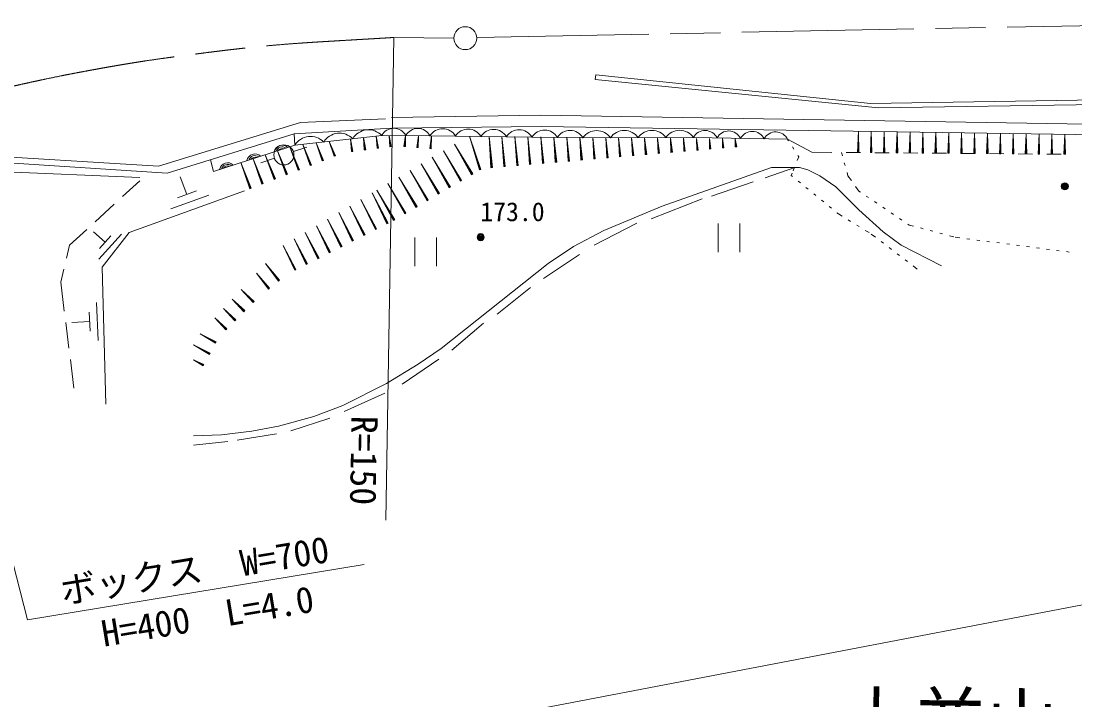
# Model space of a CAD drawing. Units: millimetres, scale not verified. Extents: x 40000 to 680000, y 20000 to 380000.
# Drawn here: x 247074 to 320574, y 267322 to 314632 of the extents above; entities that cross this region are included whole.
import ezdxf
from ezdxf.enums import TextEntityAlignment as Align

# ---------------------------------------------------------------- set-up
doc = ezdxf.new("R2010")
doc.units = ezdxf.units.MM
doc.header["$LTSCALE"] = 1000
doc.header["$PDMODE"] = 32
doc.header["$PDSIZE"] = 500
doc.linetypes.add('CHAIN', pattern=[18.5, 12, -1.5, 3.5, -1.5])
for name, color, linetype, lineweight in [('M-BGD', 7, 'Continuous', 13), ('M-BMK', 2, 'CHAIN', 13), ('M-BMK-HTXT', 7, 'Continuous', 13), ('M-BMK-SRVR', 3, 'Continuous', 13), ('M-STR-HTXT', 7, 'Continuous', 13), ('M-STR-STRD', 7, 'Continuous', 13)]:
    doc.layers.add(name, color=color, linetype=linetype, lineweight=lineweight)
doc.styles.add('ＭＳ ゴシック', font='')
doc.styles.get('ＭＳ ゴシック').set_extended_font_data('MS Gothic')

msp = doc.modelspace()

# ---------------------------------------------------------------- linework, layer by layer
at = {"layer": 'M-BGD'}
for p, q in [((272927, 307160), (283353, 307283)), ((346304, 306359), (283353, 307283)), ((257253, 304028), (266125, 306763)), ((272927, 307160), (266125, 306763)), ((266125, 306763), (266161, 305973)), ((271059, 305656), (270949, 306519)), ((271109, 305663), (270949, 306519)), ((271009, 305650), (270949, 306519)), ((271952, 305770), (271844, 306621)), ((272001, 305776), (271844, 306621)), ((271902, 305764), (271844, 306621)), ((272845, 305884), (272746, 306660)), ((272894, 305890), (272746, 306660)), ((272795, 305877), (272746, 306660)), ((273780, 305902), (273895, 306652)), ((273830, 305898), (273895, 306652)), ((273880, 305894), (273895, 306652)), ((274677, 305825), (274798, 306646)), ((274726, 305821), (274798, 306646)), ((274776, 305816), (274798, 306646)), ((275573, 305747), (275701, 306640)), ((275623, 305743), (275701, 306640)), ((275673, 305739), (275701, 306640)), ((279092, 304278), (278359, 306603)), ((279139, 304293), (278359, 306603)), ((279044, 304263), (278359, 306603)), ((279897, 304416), (279711, 306596)), ((279947, 304420), (279711, 306596)), ((279848, 304412), (279711, 306596)), ((280794, 304493), (280615, 306587)), ((280844, 304497), (280615, 306587)), ((280744, 304488), (280615, 306587)), ((281691, 304569), (281519, 306578)), ((281741, 304574), (281519, 306578)), ((281641, 304565), (281519, 306578)), ((282588, 304646), (282423, 306569)), ((282637, 304650), (282423, 306569)), ((282538, 304642), (282423, 306569)), ((283484, 304722), (283327, 306561)), ((283534, 304727), (283327, 306561)), ((283435, 304718), (283327, 306561)), ((284381, 304799), (284231, 306552)), ((284431, 304803), (284231, 306552)), ((284331, 304795), (284231, 306552)), ((285278, 304875), (285135, 306543)), ((285328, 304880), (285135, 306543)), ((285228, 304871), (285135, 306543)), ((286175, 304952), (286039, 306535)), ((286224, 304956), (286039, 306535)), ((286125, 304948), (286039, 306535)), ((287071, 305029), (286943, 306526)), ((287121, 305033), (286943, 306526)), ((287021, 305024), (286943, 306526)), ((287968, 305105), (287847, 306517)), ((288018, 305109), (287847, 306517)), ((287918, 305101), (287847, 306517)), ((288865, 305182), (288751, 306509)), ((288915, 305186), (288751, 306509)), ((288815, 305177), (288751, 306509)), ((289761, 305258), (289655, 306500)), ((289811, 305263), (289655, 306500)), ((289712, 305254), (289655, 306500)), ((305412, 305470), (305474, 306958)), ((305462, 305470), (305474, 306958)), ((305512, 305469), (305474, 306958)), ((306312, 305462), (306374, 306945)), ((306362, 305462), (306374, 306945)), ((306412, 305462), (306374, 306945)), ((307212, 305455), (307274, 306931)), ((307262, 305454), (307274, 306931)), ((307312, 305454), (307274, 306931)), ((308112, 305447), (308174, 306918)), ((308162, 305447), (308174, 306918)), ((308212, 305447), (308174, 306918)), ((309012, 305440), (309074, 306905)), ((309062, 305439), (309074, 306905)), ((309112, 305439), (309074, 306905)), ((309912, 305432), (309974, 306892)), ((309962, 305432), (309974, 306892)), ((310012, 305431), (309974, 306892)), ((310812, 305425), (310874, 306879)), ((310862, 305424), (310874, 306879)), ((310912, 305424), (310874, 306879)), ((311712, 305417), (311774, 306865)), ((311762, 305417), (311774, 306865)), ((311812, 305416), (311774, 306865)), ((312612, 305410), (312674, 306852)), ((312662, 305409), (312674, 306852)), ((312712, 305409), (312674, 306852)), ((313512, 305402), (313574, 306839)), ((313562, 305402), (313574, 306839)), ((313612, 305401), (313574, 306839)), ((314412, 305395), (314474, 306826)), ((314462, 305394), (314474, 306826)), ((314512, 305394), (314474, 306826)), ((315312, 305387), (315374, 306813)), ((315362, 305387), (315374, 306813)), ((315412, 305386), (315374, 306813)), ((316212, 305379), (316273, 306799)), ((316262, 305379), (316273, 306799)), ((316312, 305379), (316273, 306799)), ((317112, 305372), (317173, 306786)), ((317162, 305371), (317173, 306786)), ((317212, 305371), (317173, 306786)), ((318011, 305364), (318073, 306773)), ((318061, 305364), (318073, 306773)), ((318111, 305364), (318073, 306773)), ((318911, 305357), (318973, 306760)), ((318961, 305356), (318973, 306760)), ((319011, 305356), (318973, 306760)), ((319811, 305349), (319873, 306746)), ((319861, 305349), (319873, 306746)), ((319911, 305348), (319873, 306746)), ((266161, 305973), (260485, 304154)), ((266443, 304258), (265826, 305866)), ((266490, 304276), (265826, 305866)), ((266397, 304240), (265826, 305866)), ((266066, 305532), (267013, 305853)), ((267283, 304581), (266724, 306037)), ((267330, 304598), (266724, 306037)), ((267237, 304563), (266724, 306037)), ((268124, 304903), (267647, 306143)), ((268170, 304921), (267647, 306143)), ((268077, 304885), (267647, 306143)), ((268964, 305226), (268571, 306248)), ((269010, 305244), (268571, 306248)), ((268917, 305208), (268571, 306248)), ((270166, 305543), (270055, 306417)), ((270216, 305549), (270055, 306417)), ((270117, 305536), (270055, 306417)), ((272001, 305776), (271902, 305764)), ((272894, 305890), (272795, 305877)), ((273880, 305894), (273780, 305902)), ((274776, 305816), (274677, 305825)), ((278535, 303951), (277302, 306054)), ((278578, 303976), (277302, 306054)), ((278491, 303926), (277302, 306054)), ((290658, 305335), (290559, 306491)), ((290708, 305339), (290559, 306491)), ((290608, 305331), (290559, 306491)), ((291555, 305411), (291464, 306483)), ((291605, 305416), (291464, 306483)), ((291505, 305407), (291464, 306483)), ((292452, 305488), (292368, 306474)), ((292502, 305492), (292368, 306474)), ((292402, 305484), (292368, 306474)), ((293348, 305564), (293272, 306465)), ((293398, 305569), (293272, 306465)), ((293299, 305560), (293272, 306465)), ((294245, 305641), (294176, 306457)), ((294295, 305645), (294176, 306457)), ((294195, 305637), (294176, 306457)), ((295142, 305718), (295080, 306448)), ((295192, 305722), (295080, 306448)), ((295092, 305713), (295080, 306448)), ((296039, 305794), (295984, 306439)), ((296088, 305798), (295984, 306439)), ((295989, 305790), (295984, 306439)), ((296088, 305798), (295989, 305790)), ((296886, 305866), (296888, 306431)), ((296985, 305875), (296886, 305866)), ((296935, 305871), (296888, 306431)), ((296985, 305875), (296888, 306431)), ((300538, 306396), (300605, 306289)), ((300538, 306396), (302219, 305497)), ((300871, 305865), (300977, 305696)), ((263923, 303289), (263250, 305040)), ((263970, 303307), (263250, 305040)), ((263876, 303271), (263250, 305040)), ((264740, 305083), (263793, 304762)), ((264763, 303612), (264109, 305316)), ((264810, 303630), (264109, 305316)), ((264716, 303594), (264109, 305316)), ((265603, 303935), (264967, 305591)), ((265650, 303953), (264967, 305591)), ((265557, 303917), (264967, 305591)), ((269010, 305244), (268917, 305208)), ((270216, 305549), (270117, 305536)), ((271109, 305663), (271009, 305650)), ((275673, 305739), (275573, 305747)), ((276982, 303041), (275752, 305139)), ((277025, 303066), (275752, 305139)), ((276938, 303016), (275752, 305139)), ((277758, 303496), (276527, 305596)), ((277801, 303521), (276527, 305596)), ((277715, 303471), (276527, 305596)), ((287121, 305033), (287021, 305024)), ((288018, 305109), (287918, 305101)), ((288915, 305186), (288815, 305177)), ((289811, 305263), (289712, 305254)), ((290708, 305339), (290608, 305331)), ((291605, 305416), (291505, 305407)), ((292502, 305492), (292402, 305484)), ((293398, 305569), (293299, 305560)), ((294295, 305645), (294195, 305637)), ((295192, 305722), (295092, 305713)), ((301310, 305165), (301207, 304911)), ((301243, 305272), (301310, 305165)), ((302219, 305497), (303617, 305485)), ((304354, 305243), (304287, 305479)), ((304617, 305477), (305617, 305468)), ((305512, 305469), (305412, 305470)), ((306412, 305462), (306312, 305462)), ((306617, 305460), (307617, 305452)), ((307312, 305454), (307212, 305455)), ((308212, 305447), (308112, 305447)), ((308617, 305443), (309617, 305435)), ((309112, 305439), (309012, 305440)), ((310012, 305431), (309912, 305432)), ((310617, 305426), (311617, 305418)), ((310912, 305424), (310812, 305425)), ((311812, 305416), (311712, 305417)), ((312712, 305409), (312612, 305410)), ((312617, 305410), (313617, 305401)), ((313612, 305401), (313512, 305402)), ((314512, 305394), (314412, 305395)), ((314617, 305393), (315617, 305384)), ((315412, 305386), (315312, 305387)), ((316312, 305379), (316212, 305379)), ((316617, 305376), (317617, 305368)), ((317212, 305371), (317112, 305372)), ((318111, 305364), (318011, 305364)), ((318617, 305359), (319617, 305351)), ((319011, 305356), (318911, 305357)), ((319911, 305348), (319811, 305349)), ((243296, 304947), (257253, 304028)), ((260284, 304962), (260485, 304154)), ((263083, 302967), (262392, 304765)), ((263130, 302985), (262392, 304765)), ((263036, 302949), (262392, 304765)), ((267330, 304598), (267237, 304563)), ((268170, 304921), (268077, 304885)), ((276205, 302586), (274977, 304681)), ((276248, 302611), (274977, 304681)), ((276162, 302561), (274977, 304681)), ((279139, 304293), (279044, 304263)), ((279947, 304420), (279848, 304412)), ((280844, 304497), (280744, 304488)), ((281741, 304574), (281641, 304565)), ((282637, 304650), (282538, 304642)), ((283534, 304727), (283435, 304718)), ((284431, 304803), (284331, 304795)), ((285328, 304880), (285228, 304871)), ((286224, 304956), (286125, 304948)), ((301047, 304429), (298962, 303703)), ((301020, 304448), (300917, 304193)), ((304543, 304569), (304489, 304761)), ((243428, 304242), (255351, 303722)), ((258646, 302555), (258175, 303779)), ((264810, 303630), (264716, 303594)), ((265650, 303953), (265557, 303917)), ((266490, 304276), (266397, 304240)), ((274652, 301676), (273428, 303765)), ((274695, 301701), (273428, 303765)), ((274609, 301650), (273428, 303765)), ((275429, 302131), (274202, 304223)), ((275472, 302156), (274202, 304223)), ((275385, 302105), (274202, 304223)), ((278578, 303976), (278491, 303926)), ((300852, 304032), (300789, 303878)), ((300789, 303878), (300883, 303801)), ((304745, 303851), (304678, 304087)), ((304983, 303519), (304745, 303851)), ((254158, 302404), (255353, 303499)), ((263130, 302985), (263036, 302949)), ((263970, 303307), (263876, 303271)), ((273099, 300766), (271878, 302850)), ((273142, 300791), (271878, 302850)), ((273056, 300740), (271878, 302850)), ((273876, 301221), (272653, 303307)), ((273919, 301246), (272653, 303307)), ((273833, 301195), (272653, 303307)), ((277025, 303066), (276938, 303016)), ((277801, 303521), (277715, 303471)), ((298137, 303424), (295226, 302429)), ((301270, 303484), (301425, 303358)), ((301812, 303041), (301967, 302915)), ((305512, 302782), (305274, 303113)), ((262653, 302794), (254603, 299901)), ((260158, 302508), (257518, 301546)), ((259306, 302795), (257986, 302314)), ((271827, 300123), (270779, 302200)), ((271872, 300146), (270779, 302200)), ((271782, 300101), (270779, 302200)), ((272631, 300529), (271555, 302659)), ((272675, 300551), (271555, 302659)), ((272586, 300506), (271555, 302659)), ((275472, 302156), (275385, 302105)), ((276248, 302611), (276162, 302561)), ((294583, 302235), (291021, 300860)), ((302354, 302598), (302509, 302472)), ((302896, 302155), (303051, 302029)), ((305608, 302718), (305512, 302782)), ((306188, 302327), (306022, 302439)), ((252240, 300649), (253568, 301864)), ((271023, 299718), (270002, 301742)), ((271068, 299740), (270002, 301742)), ((270979, 299695), (270002, 301742)), ((274695, 301701), (274609, 301650)), ((303438, 301712), (303593, 301586)), ((306769, 301936), (306603, 302048)), ((307350, 301545), (307184, 301657)), ((269416, 298907), (268449, 300824)), ((269461, 298929), (268449, 300824)), ((269372, 298884), (268449, 300824)), ((270220, 299312), (269226, 301283)), ((270265, 299335), (269226, 301283)), ((270175, 299290), (269226, 301283)), ((273142, 300791), (273056, 300740)), ((273919, 301246), (273833, 301195)), ((303980, 301269), (304074, 301193)), ((304074, 301193), (304333, 301035)), ((304760, 300775), (304931, 300671)), ((307930, 301154), (307765, 301266)), ((308511, 300764), (308345, 300875)), ((250454, 299014), (251650, 300108)), ((252944, 299224), (252126, 299942)), ((254603, 299901), (252720, 297473)), ((267809, 298096), (266896, 299906)), ((267854, 298119), (266896, 299906)), ((267765, 298074), (266896, 299906)), ((268613, 298502), (267673, 300365)), ((268658, 298524), (267673, 300365)), ((268568, 298479), (267673, 300365)), ((271872, 300146), (271782, 300101)), ((272675, 300551), (272586, 300506)), ((287046, 299015), (290010, 300539)), ((295692, 300528), (295692, 298528)), ((297192, 298528), (297192, 300528)), ((305358, 300411), (305529, 300307)), ((305956, 300046), (306215, 299889)), ((309021, 300420), (308926, 300484)), ((309315, 300342), (309021, 300420)), ((309992, 300161), (309799, 300213)), ((310668, 299980), (310475, 300032)), ((254074, 299774), (252505, 298047)), ((253336, 299656), (252552, 298793)), ((267006, 297691), (266119, 299448)), ((267050, 297713), (266119, 299448)), ((266961, 297668), (266119, 299448)), ((270265, 299335), (270175, 299290)), ((271068, 299740), (270979, 299695)), ((274540, 299555), (274540, 297555)), ((276040, 297555), (276040, 299555)), ((306365, 299792), (306660, 299569)), ((307058, 299266), (307217, 299145)), ((311344, 299799), (311151, 299851)), ((312121, 299592), (311827, 299670)), ((312543, 299526), (312223, 299568)), ((313237, 299436), (313038, 299462)), ((313931, 299347), (313733, 299372)), ((314625, 299257), (314427, 299282)), ((315319, 299167), (315121, 299193)), ((250238, 298111), (250454, 299014)), ((266202, 297285), (265343, 298989)), ((266247, 297308), (265343, 298989)), ((266158, 297263), (265343, 298989)), ((268658, 298524), (268568, 298479)), ((269461, 298929), (269372, 298884)), ((307615, 298843), (307774, 298722)), ((308173, 298420), (308332, 298299)), ((316014, 299077), (315815, 299103)), ((316708, 298987), (316509, 299013)), ((317402, 298897), (317204, 298923)), ((318096, 298807), (317898, 298833)), ((318790, 298717), (318592, 298743)), ((319485, 298628), (319286, 298653)), ((320179, 298538), (319980, 298563)), ((265064, 296542), (264113, 297741)), ((265104, 296573), (264113, 297741)), ((265025, 296511), (264113, 297741)), ((267050, 297713), (266961, 297668)), ((267854, 298119), (267765, 298074)), ((286031, 298354), (283521, 296690)), ((308730, 297996), (308889, 297875)), ((249836, 296431), (250052, 297333)), ((252720, 297473), (252993, 287939)), ((264359, 295983), (263493, 297075)), ((264398, 296014), (263493, 297075)), ((264320, 295952), (263493, 297075)), ((266247, 297308), (266158, 297263)), ((309287, 297573), (309582, 297349)), ((250088, 294424), (249836, 296431)), ((265104, 296573), (265025, 296511)), ((263290, 295052), (262420, 295922)), ((263326, 295087), (262420, 295922)), ((263255, 295016), (262420, 295922)), ((264398, 296014), (264320, 295952)), ((282593, 296062), (280273, 294206)), ((252336, 295030), (252441, 292382)), ((262654, 294415), (261806, 295263)), ((262689, 294450), (261806, 295263)), ((262619, 294380), (261806, 295263)), ((263326, 295087), (263255, 295016)), ((251833, 294347), (251885, 293023)), ((262018, 293779), (261193, 294604)), ((262053, 293814), (261193, 294604)), ((261982, 293743), (261193, 294604)), ((262689, 294450), (262619, 294380)), ((250412, 291845), (250188, 293631)), ((251859, 293685), (250624, 293615)), ((261381, 293142), (260579, 293944)), ((261417, 293178), (260579, 293944)), ((261346, 293107), (260579, 293944)), ((262053, 293814), (261982, 293743)), ((279318, 293579), (277117, 291687)), ((260667, 292230), (259553, 292841)), ((260691, 292274), (259553, 292841)), ((260642, 292186), (259553, 292841)), ((261417, 293178), (261346, 293107)), ((260234, 291441), (259108, 292059)), ((260258, 291485), (259108, 292059)), ((260210, 291397), (259108, 292059)), ((260691, 292274), (260642, 292186)), ((260258, 291485), (260210, 291397)), ((276214, 291075), (273651, 289320)), ((250764, 289045), (250512, 291051)), ((259801, 290652), (259108, 291032)), ((259825, 290696), (259108, 291032)), ((259777, 290608), (259108, 291032)), ((259825, 290696), (259777, 290608)), ((272451, 288693), (269597, 287431)), ((268604, 286966), (265899, 286069)), ((261488, 285335), (259101, 285080)), ((264878, 285869), (262149, 285414))]:
    msp.add_line(p, q, dxfattribs=at)
for points in [[(272907, 307905), (283321, 308074), (335560, 307227)], [(240056, 305026), (242935, 305365), (256651, 304518), (266557, 307566), (272484, 307820)], [(300538, 306396), (293971, 306523), (286257, 306500), (275594, 306646), (272225, 306664), (266161, 305973)], [(272568, 289363), (274770, 290717), (276378, 291818), (283829, 297745), (285607, 298930), (287724, 300031), (291788, 301724), (299408, 304433), (300809, 304426)], [(300809, 304426), (301355, 304433), (301948, 304264), (302794, 303841), (303895, 303079), (305504, 301470), (307197, 299946), (308467, 299015), (311261, 297575)], [(259106, 285722), (261054, 285807), (263170, 286061), (265033, 286399), (267488, 287077), (269520, 287839), (272568, 289363)]]:
    msp.add_lwpolyline(points, dxfattribs=at)
for centre, radius in [((265403, 305308), 700), ((319865, 303115), 250), ((319865, 303115), 200), ((319865, 303115), 150), ((319865, 303115), 100), ((319865, 303115), 50), ((319865, 303115), 20), ((279127, 299577), 250), ((279127, 299577), 200), ((279127, 299577), 150), ((279127, 299577), 100), ((279127, 299577), 50), ((279127, 299577), 20)]:
    msp.add_circle(centre, radius, dxfattribs=at)
for centre, radius, start, end in [((267261, 305309), 1285, 44.14516, 148.84798), ((269282, 305539), 1285, 44.14516, 148.84798), ((271304, 305769), 1285, 44.14516, 148.84798), ((273065, 306200), 959, 28.29502, 151.08613), ((274749, 306191), 959, 28.29502, 151.08613), ((276475, 306094), 1040, 30.49043, 147.94561), ((278252, 306070), 1040, 30.49043, 147.94561), ((280030, 306045), 1040, 30.49043, 147.94561), ((281807, 306021), 1040, 30.49043, 147.94561), ((283584, 305997), 1040, 30.49043, 147.94561), ((285361, 305973), 1040, 30.49043, 147.94561), ((287223, 305823), 1180, 35.34976, 144.98807), ((289152, 305829), 1180, 35.34976, 144.98807), ((291080, 305835), 1180, 35.34976, 144.98807), ((293009, 305840), 1180, 35.34976, 144.98807), ((294783, 306083), 924, 26.21065, 151.56764), ((296425, 306051), 924, 26.21065, 151.56764), ((298067, 306019), 924, 26.21065, 151.56764), ((299709, 305987), 924, 26.21065, 151.56764), ((265290, 305414), 567, 45.84381, 169.69883), ((265290, 305414), 453, 53.8032, 161.73944), ((263386, 304804), 567, 45.84381, 169.69883), ((263386, 304804), 453, 53.8032, 161.73944), ((263386, 304804), 340, 69.42857, 146.11407), ((265290, 305414), 340, 69.42857, 146.11407), ((261481, 304193), 567, 45.84381, 169.69883), ((261481, 304193), 453, 53.8032, 161.73944), ((261481, 304193), 340, 69.42857, 146.11407)]:
    msp.add_arc(centre, radius, start, end, dxfattribs=at)
for p in [(319865, 303115), (279127, 299577)]:
    msp.add_point(p, dxfattribs=at)
at = {"layer": 'M-BMK'}
for p, q in [((278851, 313492), (337832, 314632)), ((273071, 313489), (277252, 313449))]:
    msp.add_line(p, q, dxfattribs=at)
msp.add_open_spline([(211253, 297429), (214819, 299289), (215836, 299798), (218854, 301146), (222445, 302749), (224529, 303483), (228228, 304818), (231650, 306054), (233581, 306720), (237078, 307723), (240448, 308689), (242360, 309145), (245777, 309927), (248511, 310552), (250050, 310874), (252811, 311369), (255546, 311859), (257092, 312058), (259848, 312413), (264988, 313075), (266747, 313109), (273071, 313489)], degree=3, knots=[0, 0, 0, 0, 1, 1, 1, 2, 2, 2, 3, 3, 3, 4, 4, 4, 5, 5, 5, 6, 6, 6, 7, 7, 7, 7], dxfattribs=at)
at = {"layer": 'M-BMK-SRVR'}
msp.add_line((273071, 313489), (272508, 279842), dxfattribs=at)
msp.add_circle((278052, 313443), 800, dxfattribs=at)
at = {"layer": 'M-STR-HTXT'}
for p, q in [((247517, 272902), (242150, 293788)), ((148037, 240881), (344088, 278345)), ((270995, 276759), (247517, 272902))]:
    msp.add_line(p, q, dxfattribs=at)
at = {"layer": 'M-STR-STRD'}
for p, q in [((287169, 310896), (287111, 310569)), ((287111, 310569), (306863, 308590)), ((306306, 308895), (287169, 310896)), ((341214, 309459), (306306, 308895)), ((306863, 308590), (341217, 309090))]:
    msp.add_line(p, q, dxfattribs=at)

# ---------------------------------------------------------------- texts
at = {"layer": 'M-BGD', "style": 'ＭＳ ゴシック'}
msp.add_text('173.0', height=1320, dxfattribs=at).set_placement((281346, 301347), align=Align.MIDDLE_CENTER)
at = {"layer": 'M-BMK-HTXT', "style": 'ＭＳ ゴシック'}
msp.add_text('上並山', height=3666, rotation=359.482, dxfattribs=at).set_placement((311877, 265923), align=Align.MIDDLE_CENTER)
at = {"layer": 'M-BMK-SRVR', "style": 'ＭＳ ゴシック'}
msp.add_text('R=150', height=1833, rotation=269.041, dxfattribs=at).set_placement((271039, 287127), align=Align.MIDDLE_LEFT)
at = {"layer": 'M-STR-HTXT', "style": 'ＭＳ ゴシック'}
for s, rotation, p in [('W=700', 9.328, (265454, 277349)), ('ボックス', 9.328, (254765, 275702)), ('H=400\u3000L=4.0', 9.452, (260079, 273158))]:
    msp.add_text(s, height=1833, rotation=rotation, dxfattribs=at).set_placement(p, align=Align.MIDDLE_CENTER)

doc.saveas('drawing.dxf')
